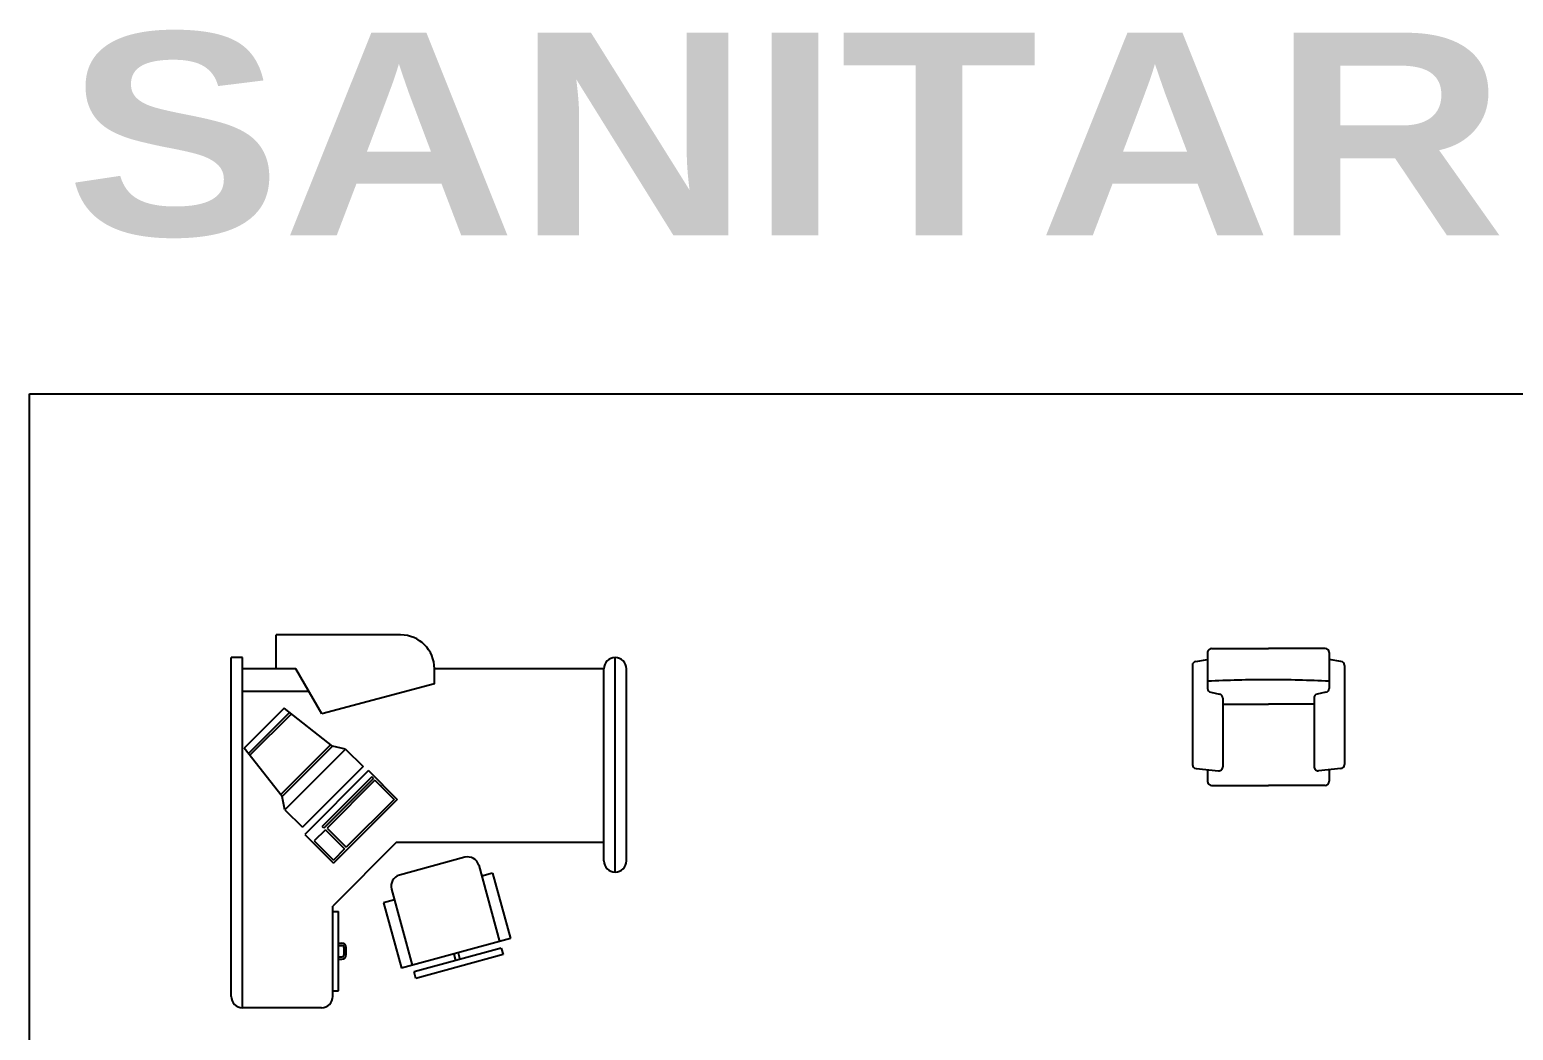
# Model space of a CAD drawing. Header units: centimetres. Extents: x 56177 to 99483, y 493 to 15482.
# Drawn here: x 59644 to 60376, y 2481 to 2974 of the extents above; entities that cross this region are included whole.
import ezdxf

# ---------------------------------------------------------------- set-up
doc = ezdxf.new("R2010")
doc.units = ezdxf.units.CM
doc.header["$MEASUREMENT"] = 0
doc.layers.add('010_BLOQUES', color=250, linetype='Continuous')
doc.styles.get("Standard").update_dxf_attribs({"font": 'txt.shx'})

# ---------------------------------------------------------------- blocks, each defined once
blk = doc.blocks.new('3-fauteuil-plan')
for p, q in [((-28, 0), (0, 0)), ((28, 0), (0, 0)), ((-35.79, -6.34), (-30, -5.48)), ((-30, -2), (-30, -19.65)), ((30, -2), (30, -19.65)), ((35.79, -6.34), (30, -5.48)), ((-37.5, -8.32), (-37.5, -57.25)), ((37.5, -8.32), (37.5, -57.25)), ((-28.41, -21.61), (-24.09, -22.51)), ((28.41, -21.61), (24.09, -22.51)), ((-22.5, -24.47), (-22.5, -58.29)), ((-22.5, -27.5), (0, -27.5)), ((22.5, -27.5), (0, -27.5)), ((22.5, -24.47), (22.5, -58.29)), ((-35.69, -59.24), (-24.69, -60.28)), ((-30, -60), (-30, -65.5)), ((35.69, -59.24), (24.69, -60.28)), ((30, -60), (30, -65.5)), ((-28, -67.5), (0, -67.5)), ((28, -67.5), (0, -67.5))]:
    blk.add_line(p, q)
for centre, radius, start, end in [((-35.5, -8.32), 2, 98.43445, 180), ((-28, -2), 2, 90, 180), ((28, -2), 2, 0, 90), ((35.5, -8.32), 2, 0, 81.56555), ((0, -600.87), 585.47, 90, 92.93715), ((-28, -19.65), 2, 180, 258.2214), ((0, -600.87), 585.47, 87.06285, 90), ((28, -19.65), 2, 281.7786, 0), ((-24.5, -24.47), 2, 0, 78.2214), ((24.5, -24.47), 2, 101.7786, 180), ((-35.5, -57.25), 2, 180, 264.61848), ((-24.5, -58.29), 2, 264.61848, 0), ((24.5, -58.29), 2, 180, 275.38152), ((35.5, -57.25), 2, 275.38152, 0), ((-28, -65.5), 2, 180, 270), ((28, -65.5), 2, 270, 0)]:
    blk.add_arc(centre, radius, start, end)
blk = doc.blocks.new('A$C132F66D1')
at = {"color": 0, "linetype": 'ByBlock', "lineweight": -2}
for p, q in [((835.9, 1838.9), (222.9, 1838.9)), ((222.9, 1671.7), (222.9, 1838.9)), ((0, 55.7), (0, 1727.4)), ((55.7, 1727.4), (0, 1727.4)), ((55.7, 0), (55.7, 1727.4)), ((1894.6, 668.7), (1894.6, 1727.4)), ((1894.6, 668.7), (1894.6, 1727.4)), ((319.4, 1671.7), (55.7, 1671.7)), ((448.1, 1448.8), (319.4, 1671.7)), ((1003, 1597.5), (1003, 1671.7)), ((1838.9, 1671.7), (1003, 1671.7)), ((1838.9, 724.4), (1838.9, 1671.7)), ((1950.3, 724.4), (1950.3, 1671.7)), ((383.8, 1560.3), (55.7, 1560.3)), ((1003, 1597.5), (448.1, 1448.8)), ((261.3, 1476.7), (64.2, 1279.7)), ((499.8, 1289.7), (261.3, 1476.7)), ((287.8, 1456), (85, 1253.2)), ((295.6, 1448.1), (92.9, 1245.3)), ((251.2, 1041.2), (64.2, 1279.7)), ((491.9, 1297.6), (243.4, 1049.1)), ((499.8, 1289.7), (251.2, 1041.2)), ((564.7, 1275.8), (265.2, 976.3)), ((564.7, 1275.8), (499.8, 1289.7)), ((564.7, 1275.8), (651.3, 1189.1)), ((651.3, 1189.1), (351.9, 889.6)), ((678.1, 1169.5), (362.9, 854.2)), ((693.9, 1137.9), (449.6, 893.7)), ((701.8, 1130.1), (457.5, 885.8)), ((709.7, 1122.2), (473.3, 885.8)), ((678.1, 1169.5), (820, 1027.6)), ((701.8, 1130.1), (693.9, 1137.9)), ((709.7, 1122.2), (804.2, 1027.6)), ((733.8, 1098.1), (741.6, 1090.2)), ((265.2, 976.3), (251.2, 1041.2)), ((820, 1027.6), (504.8, 712.4)), ((804.2, 1027.6), (567.8, 791.2)), ((265.2, 976.3), (351.9, 889.6)), ((457.5, 885.8), (449.6, 893.7)), ((473.3, 885.8), (567.8, 791.2)), ((362.9, 854.2), (504.8, 712.4)), ((465.4, 877.9), (410.2, 822.7)), ((410.2, 822.7), (504.8, 728.2)), ((465.4, 877.9), (559.9, 783.3)), ((814.4, 814.4), (501.5, 501.5)), ((1838.9, 814.4), (814.4, 814.4)), ((559.9, 783.3), (504.8, 728.2)), ((1153, 741.7), (830.5, 653.8)), ((1221.5, 702.6), (1324.1, 326.3)), ((1289.9, 663.5), (1236.1, 648.9)), ((1289.9, 663.5), (1377.8, 341)), ((806, 531.6), (752.3, 516.9)), ((752.3, 516.9), (840.2, 194.4)), ((791.4, 585.3), (894, 209)), ((501.5, 55.7), (501.5, 501.5)), ((501.5, 473.7), (529.4, 473.7)), ((529.4, 83.6), (529.4, 473.7)), ((529.4, 317.6), (546.1, 317.6)), ((529.4, 306.5), (546.1, 306.5)), ((557.2, 261.9), (557.2, 295.3)), ((568.4, 261.9), (568.4, 295.3)), ((1377.8, 341), (840.2, 194.4)), ((1332.9, 294), (902.8, 176.8)), ((1332.9, 294), (1341.7, 261.8)), ((529.4, 250.8), (546.1, 250.8)), ((529.4, 239.6), (546.1, 239.6)), ((1341.7, 261.8), (911.6, 144.5)), ((1098.3, 264.7), (1107.1, 232.5)), ((1119.8, 270.6), (1128.6, 238.3)), ((911.6, 144.5), (902.8, 176.8)), ((501.5, 83.6), (529.4, 83.6)), ((445.8, 0), (55.7, 0))]:
    blk.add_line(p, q, dxfattribs=at)
for centre, radius, start, end in [((835.9, 1671.7), 167.2, 360, 90), ((1894.6, 1671.7), 55.7, 90, 180), ((1894.6, 1671.7), 55.7, 360, 90), ((1167.7, 688), 55.7, 15.25331, 105.25331), ((1894.6, 724.4), 55.7, 180, 270), ((1894.6, 724.4), 55.7, 270, 360), ((845.1, 600), 55.7, 105.25331, 195.25331), ((546.1, 295.3), 22.3, 360, 90), ((546.1, 295.3), 11.1, 360, 90), ((546.1, 261.9), 11.1, 270, 360), ((546.1, 261.9), 22.3, 270, 360), ((55.7, 55.7), 55.7, 180, 270), ((445.8, 55.7), 55.7, 270, 360)]:
    blk.add_arc(centre, radius, start, end, dxfattribs=at)
blk = doc.blocks.new('A$C1D3D6EA8')
blk.add_blockref('A$C132F66D1', (0, 0))

msp = doc.modelspace()

# ---------------------------------------------------------------- linework, layer by layer
msp.add_lwpolyline([(59643.76, 2794.5), (64989.1, 2794.5), (64989.1, 631.62), (59643.76, 631.62)], close=True)

# ---------------------------------------------------------------- block references
at = {"xscale": 0.0999999999976353, "yscale": 0.0999999999976353, "zscale": 0.0999999999976353}
msp.add_blockref('A$C1D3D6EA8', (59743.15, 2491.77), dxfattribs=at)
msp.add_blockref('3-fauteuil-plan', (60254.9, 2668.94))

# ---------------------------------------------------------------- texts
at = {"layer": '010_BLOQUES', "insert": (59661.58, 2972.72), "char_height": 100, "width": 1216.764, "attachment_point": 1}
msp.add_mtext('{\\fArial Black|b0|i0|c0|p34;SANITARIO}', dxfattribs=at)

doc.saveas('drawing.dxf')
